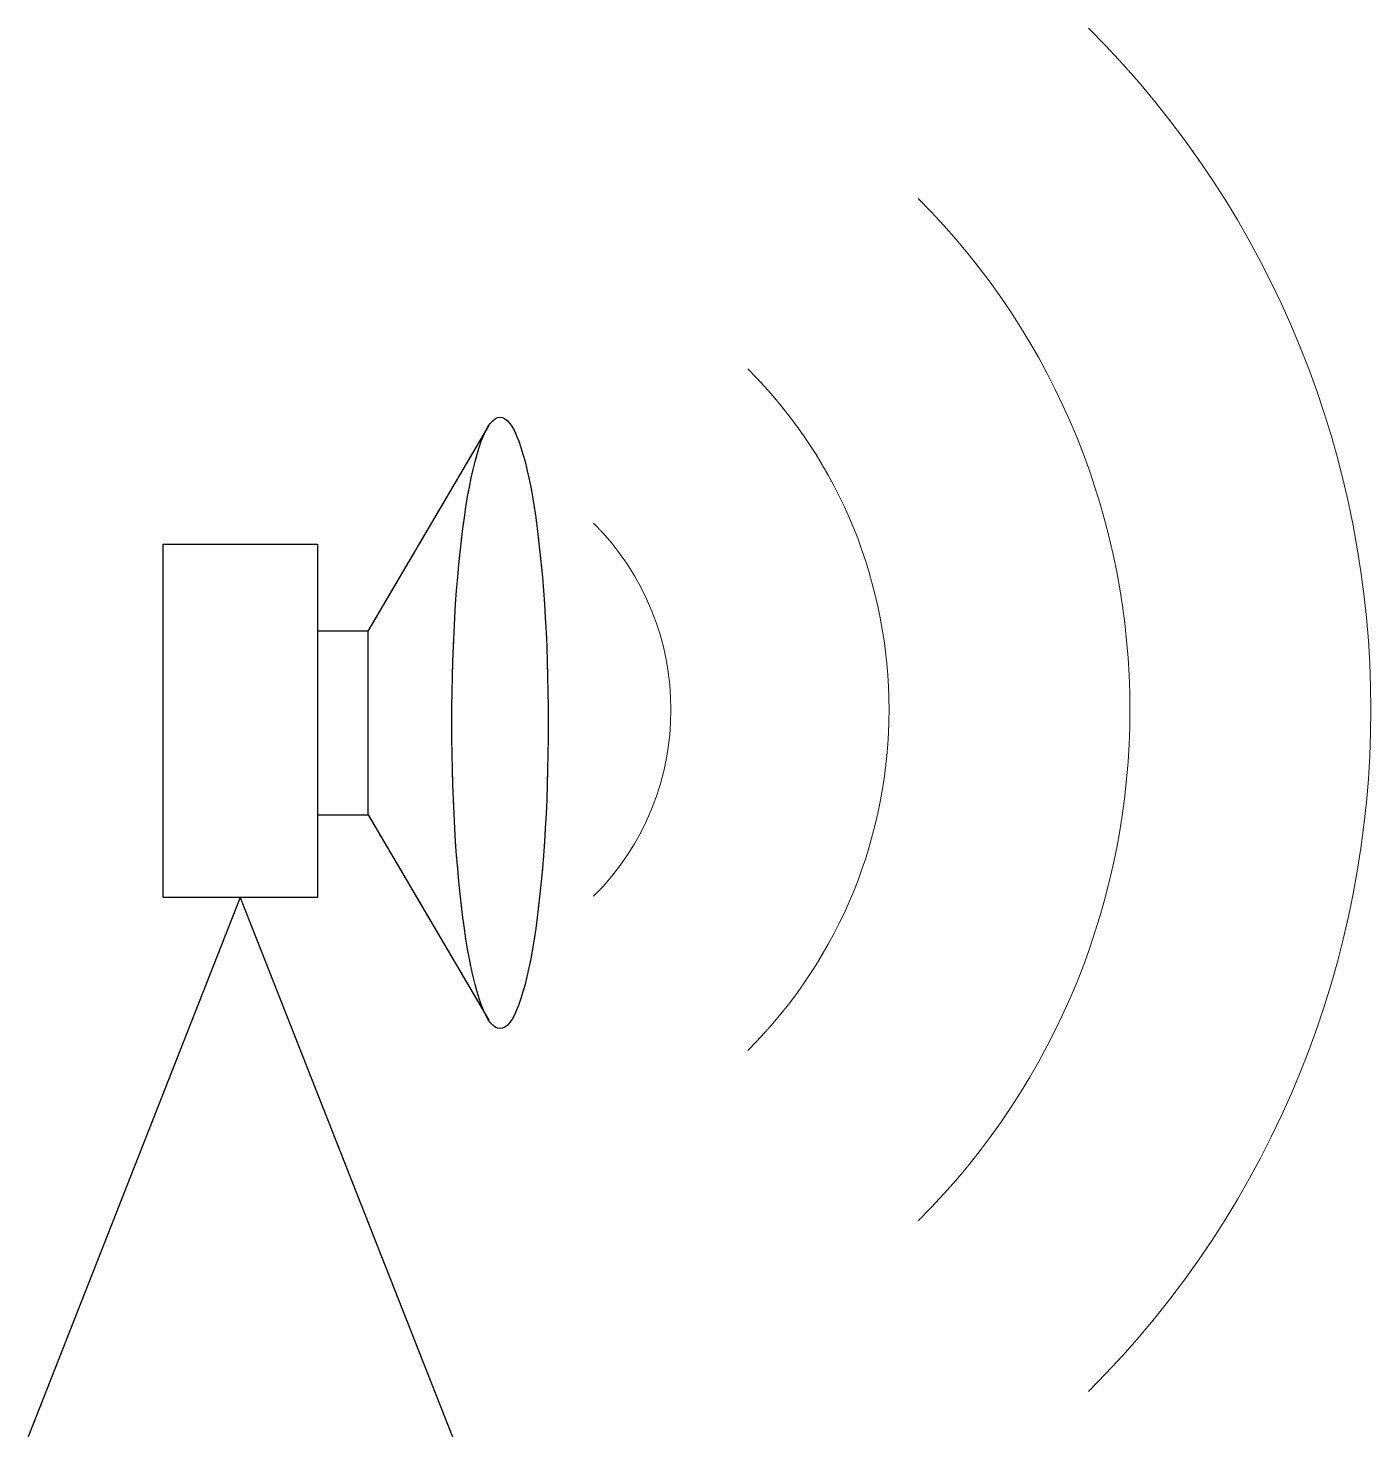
# Model space of a CAD drawing. Extents: x -0.79 to 2, y -1.51 to 1.41.
import ezdxf

# ---------------------------------------------------------------- set-up
doc = ezdxf.new("R2010")
doc.units = 0

msp = doc.modelspace()

# ---------------------------------------------------------------- linework, layer by layer
for q in [(-0.7866, -1.5104), (0.0941, -1.5104)]:
    msp.add_line((-0.3463, -0.3916), q)
for points in [[(-0.0813, 0.1612), (0.1692, 0.5873)], [(-0.0813, -0.2197), (0.1692, -0.6457)]]:
    msp.add_lwpolyline(points)
for points in [[(-0.1863, -0.3916), (-0.5062, -0.3916), (-0.5062, 0.3416), (-0.1863, 0.3416)], [(-0.1863, -0.2197), (-0.0813, -0.2197), (-0.0813, 0.1612), (-0.1863, 0.1612)]]:
    msp.add_lwpolyline(points, close=True)
at = {"lineweight": 18}
for radius in [2, 1.5, 1, 0.5473]:
    msp.add_arc((0, -0.0018), radius, 315, 45, dxfattribs=at)
msp.add_ellipse((0.1927, -0.0292), major_axis=(0, 0.6343), ratio=0.1576)

doc.saveas('drawing.dxf')
